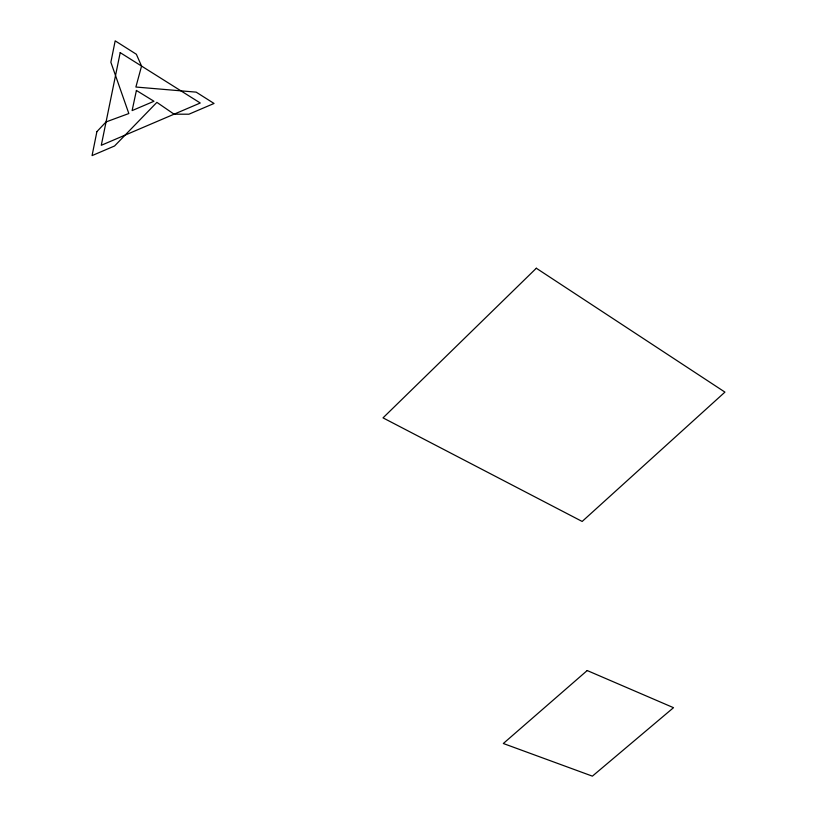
<?xml version="1.0" encoding="UTF-8"?>
<svg xmlns="http://www.w3.org/2000/svg" width="817" height="817" viewBox="0 0 817 817"><rect width="100%" height="100%" fill="white"/><g stroke="black" fill="none" stroke-linecap="round" stroke-linejoin="round"><path stroke-width="1.23" d="M96.896 131.629L92.066 155.608L114.564 145.988L156.884 102.36L174.082 114.186L188.911 114.206L214.044 103.463L196.162 92.137L135.888 87.031L141.555 66.075L136.368 54.269L115.177 40.85L110.867 62.255L128.831 113.532L106.057 121.927L96.896 131.629M120.201 52.635L101.288 145.293L200.257 103.003L120.201 52.635M136.408 90.452L132.119 110.591L153.974 101.267L136.408 90.452M536.32 268.231L383.02 417.865L582.164 521.45L724.934 392.109L536.32 268.231M587.198 670.543L503.323 743.501L592.386 776.15L673.514 707.685L587.198 670.543"/></g></svg>
